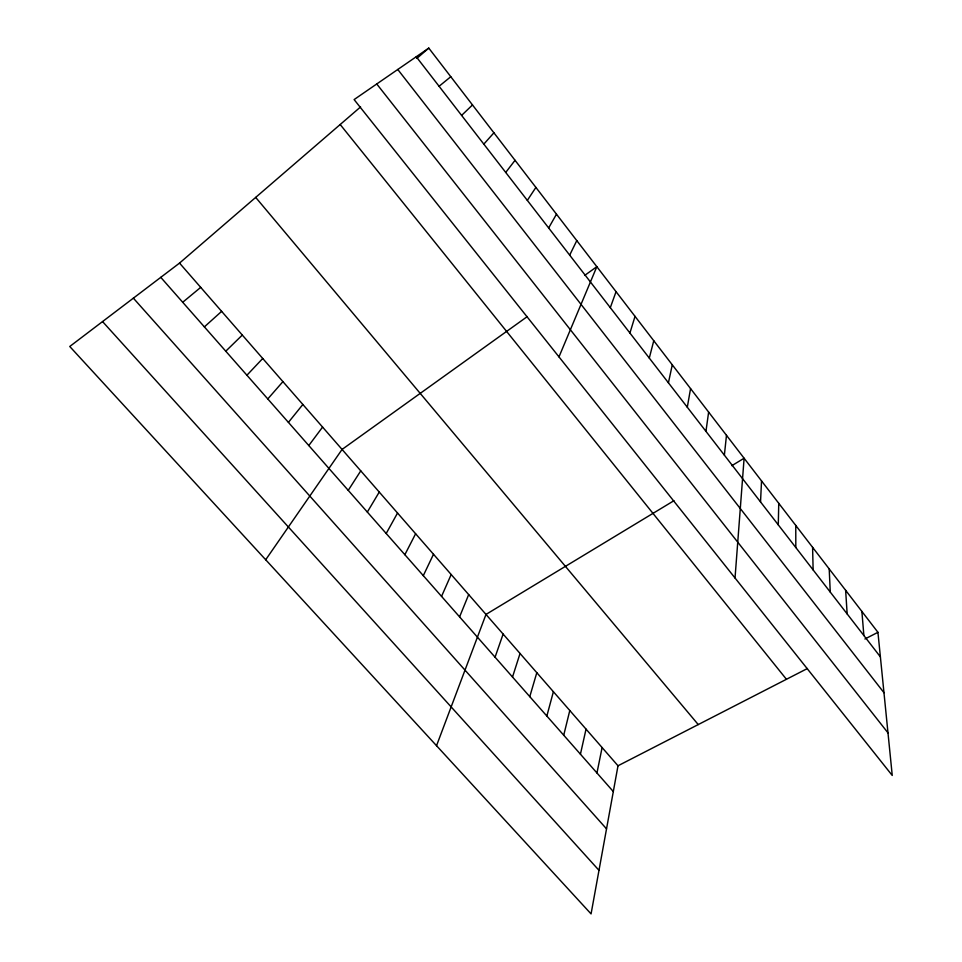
<?xml version="1.0" encoding="UTF-8"?>
<svg xmlns="http://www.w3.org/2000/svg" width="962" height="962" viewBox="0 0 962 962"><rect width="100%" height="100%" fill="white"/><g stroke="black" fill="none" stroke-linecap="round" stroke-linejoin="round"><path stroke-width="1.44" d="M778.282 524.855L778.751 503.294M760.533 501.911L761.531 480.904M735.028 577.994L744.107 458.237L731.805 465.692M724.374 455.158L726.478 435.305M705.952 431.337L708.633 412.097M687.301 407.227L690.56 388.6M179.533 263.095L618.001 765.776L591.065 913.9L69.757 346.488L179.533 263.095L360.57 106.938M596.957 772.979L602.104 747.546M668.422 382.804L672.282 364.814M580.435 754.208L586.038 729.124M563.732 735.221L569.793 710.509M649.29 358.08L653.763 340.728M546.849 716.041L553.39 691.702M529.773 696.644L536.808 672.691M629.918 333.032L635.028 316.354M512.518 677.032L520.045 653.475M495.069 657.202L503.114 634.066M610.305 307.66L616.053 291.678M436.532 745.694L485.99 614.429L673.941 500.697M459.583 616.895L468.686 594.588M558.982 356.89L596.837 266.69L584.631 275.445M441.546 596.392L451.19 574.53M423.304 575.661L433.501 554.256M569.684 255.134L576.791 240.608M404.858 554.701L415.62 533.754M386.195 533.501L397.534 513.023M548.653 227.946L556.481 214.189M367.328 512.061L379.256 492.063M348.232 490.367L360.762 470.863M527.332 200.385L535.894 187.422M265.692 559.764L342.063 449.434L527.332 316.546M308.79 445.538L322.583 427.092M505.723 172.451L515.043 160.293M288.408 422.378L302.862 404.485M267.785 398.941L282.924 381.625M483.826 144.12L493.915 132.816M246.909 375.228L262.734 358.477M225.769 351.202L242.304 335.065M461.604 115.404L472.498 104.954M204.377 326.888L221.633 311.363M416.847 58.405L428.787 48.1L877.933 632.311L892.243 775.456L354.112 99.579L428.787 48.1M182.708 302.272L200.709 287.373M439.081 86.279L450.781 76.719M618.001 765.776L807.431 668.506M864.91 638.996L877.933 632.311M102.549 321.573L598.989 870.333M133.369 298.16L606.529 828.859M160.774 277.345L613.311 791.558M255.688 197.402L698.244 724.578M340.187 124.519L786.435 679.292M376.755 83.971L887.986 732.876M397.775 69.48L883.982 692.712M416.245 56.746L880.398 656.902M861.88 611.423L863.876 635.545M845.634 590.295L847.161 613.936M829.208 568.927L830.254 592.063M812.589 547.306L813.13 569.937M795.766 525.432L795.814 547.534"/></g></svg>
